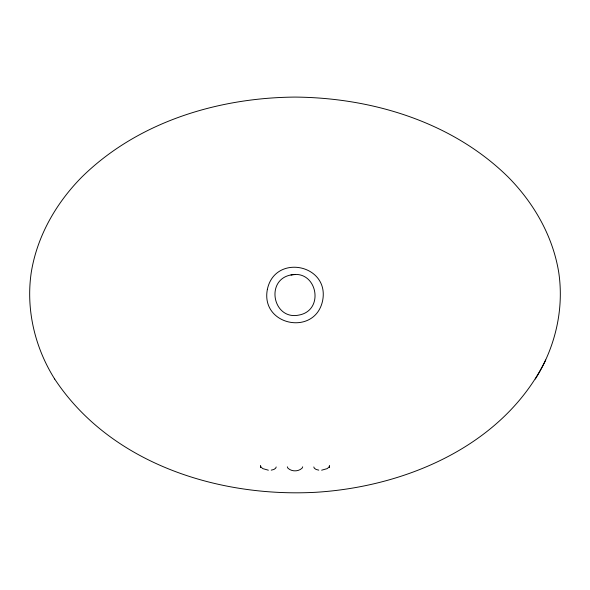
<?xml version="1.0" encoding="UTF-8"?>
<svg xmlns="http://www.w3.org/2000/svg" width="590" height="590" viewBox="0 0 590 590"><rect width="100%" height="100%" fill="white"/><g stroke="black" fill="none" stroke-linecap="round" stroke-linejoin="round"><path stroke-width="0.89" d="M54.612 378.898L54.7 379.053C110.603 463.659 218.566 497.613 316.056 492.274C406.554 486.639 503.89 445.133 545.706 360.04M535.3 379.053L535.388 378.898C555.22 347.399 564.254 309.212 558.715 272.256C552.808 236.015 533.847 203.026 508.211 177.096C452.265 121.99 372.224 97.719 295 97.084C217.776 97.719 137.736 121.99 81.789 177.096C56.153 203.026 37.192 236.015 31.285 272.256C25.731 309.278 34.825 347.517 54.7 379.053M291.01 274.94C264.836 279.734 272.978 320.628 298.99 315.06C325.156 310.259 317.029 269.35 291.01 274.947L295 274.549M271.238 470.142L273.9 469.463L275.641 468.239L276.194 466.97M321.646 470.193L327.192 468.622L328.932 467.155L329.486 465.665L329.486 467.575M268.354 470.193L262.808 468.622L261.068 467.155L260.514 465.665L260.514 467.575M318.762 470.142L316.1 469.463L314.359 468.239L313.806 466.97M302.677 466.823L302.124 468.136C298.356 471.779 291.644 471.779 287.876 468.136L287.323 466.823M267.344 289.491C260.36 325.732 315.23 336.654 322.656 300.502C329.633 264.268 274.785 253.346 267.344 289.491"/></g></svg>
